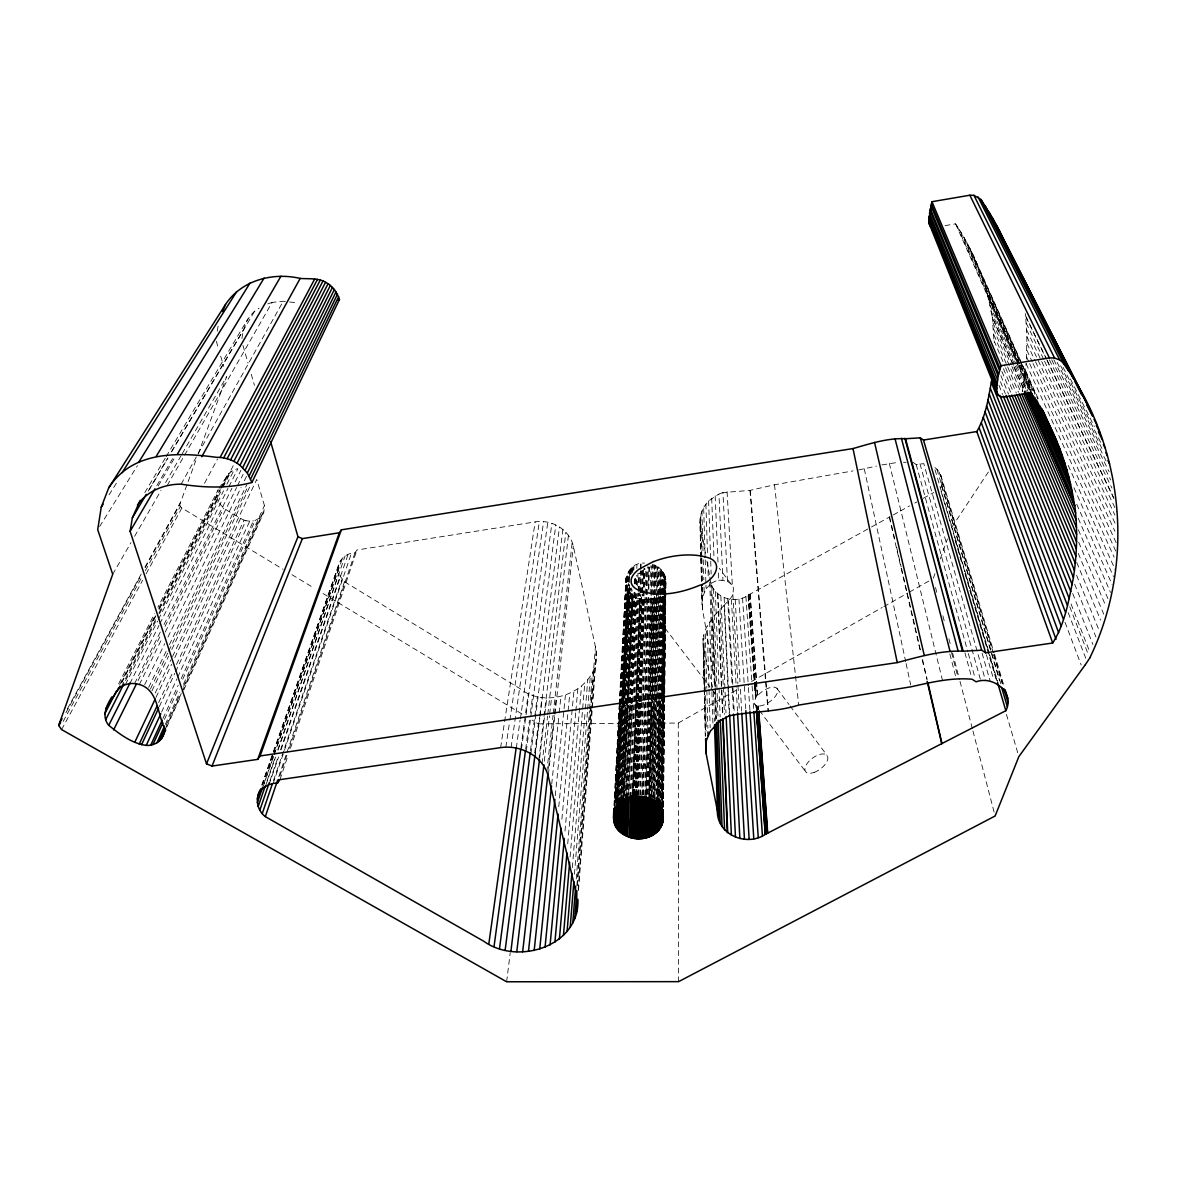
<?xml version="1.0" encoding="UTF-8"?>
<svg xmlns="http://www.w3.org/2000/svg" width="1177" height="1177" viewBox="0 0 1177 1177"><rect width="100%" height="100%" fill="white"/><g stroke="black" fill="none" stroke-linecap="round" stroke-linejoin="round"><path stroke-width="0.75" stroke-dasharray="5 3.75" d="M663.078 805.48L665.579 584.969C667.462 576.789 662.224 568.256 654.692 565.063L654.029 594.267M663.372 807.128L665.77 579.187M663.445 806.892L665.932 580.967M661.136 807.407L663.872 596.062M664.166 574.008L664.005 594.665L664.358 574.42M661.386 807.893L664.181 596.092M661.901 803.42L663.181 699.388M663.21 697.549L664.725 575.273M662.062 807.554L664.887 575.685M662.224 809.879L665.034 576.112M662.813 806.48L665.314 576.995M663.034 806.951L664.255 699.035M664.284 697.196L665.432 596.592M665.446 594.768L665.638 578.304M659.282 802.567L660.768 699.962M660.797 698.123L662.298 595.533M659.694 805.083L661.091 699.565M661.209 698.652L663.004 572.022M660.017 805.539L661.474 700.903M661.577 693.562L662.931 596.283M662.96 594.444L663.254 572.419M660.312 805.995L661.768 699.506M661.665 698.755L663.078 596.239M663.195 594.841L663.504 572.802M660.591 806.451L662.018 699.932M661.945 698.344L663.725 573.199M660.783 804.068L663.843 589.574L665.579 584.969M657.178 802.096L660.959 569.462M657.531 799.021L659.12 699.977M659.149 698.138L660.797 595.415M657.928 804.744L659.473 699.609M659.591 698.447L661.592 570.168M658.326 803.332L659.9 700.683M659.929 698.844L661.503 596.195M661.533 594.356L661.901 570.536M658.649 799.698L660.135 700.712M660.165 698.873L661.724 596.224M659.032 804.2L660.577 699.653M660.591 697.829L662.46 571.272M1026.432 359.103L1026.903 336.696L1025.667 316.363L1046.353 359.073M655.869 802.773L659.944 568.476M656.295 803.141L658.031 700.624M658.002 699.153L659.811 596.253M659.841 594.429L660.282 568.8M656.751 801.714L658.429 700.992M658.458 699.167L660.165 596.607M660.194 594.782L660.621 569.138M653.176 796.755L655.059 701.198M655.103 699.359L657.119 596.445L657.972 595.915M653.632 798.33L655.515 700.948M655.545 699.109L657.531 596.209M654.103 798.035L655.957 700.668M655.972 698.947L657.928 595.945M657.943 594.709L658.458 567.27M654.5 801.684L656.369 701.08M656.398 699.256L658.84 567.564M655.015 799.257L658.708 595.415M651.205 796.255L655.457 597.357L657.119 596.445M651.514 799.786L653.588 701.139M653.632 699.315L656.442 565.946M651.72 795.711L655.883 597.151M652.529 800.375L657.252 566.446M653.117 797.05L657.663 566.711M338.255 569.889C337.299 560.576 345.964 552.778 354.954 552.896L356.94 549.997L535.167 521.911C551.513 519.131 569.55 529.473 573.302 546.084L595.415 646.6C604.801 687.088 550.115 712.526 520.072 688.677L344.493 581.747L340.168 576.274L338.255 569.889L274.094 754.457M649.351 798.742L651.572 701.992M651.617 700.168L653.985 596.092M649.645 795.093L654.118 597.945L655.457 597.357M649.91 798.977L654.456 596.298M654.486 594.473L655.148 565.254M650.454 799.227L652.617 700.609M652.661 698.785L654.898 596.518M654.942 594.694L655.574 565.475M647.512 793.96L649.748 702.654M649.925 695.357L652.293 598.563L654.177 597.916M647.747 794.416L650.013 701.36M650.057 699.521L653.323 564.489M648.071 793.798L650.263 702.507M650.44 695.195L652.764 598.431M648.807 798.492L651.058 701.757M651.102 699.932L654.25 564.842M649.13 795.284L651.278 702.169M651.322 700.344L653.691 598.107M645.276 794.475L650.41 599.034L652.352 598.549M645.938 797.506L648.38 702.64M648.424 700.815L651.896 565.828M646.394 794.254L648.762 701.109M648.807 699.285L651.367 598.828M646.614 794.034L648.968 700.977M649.013 699.153L652.411 564.151M643.539 794.74L648.968 599.27L650.41 599.034M644.79 795.343L650.925 565.578M702.434 608.936L701.801 587.853M641.73 796.623L647.585 596.342M647.644 594.503L648.453 566.946M642.392 794.872L648.086 596.415M648.306 589.059L648.939 567.02M642.995 794.975L648.601 596.504M648.807 589.162L649.424 567.108M700.815 557.265L699.947 522.411L700.712 514.658L701.801 556.441M640.008 794.946L646.041 596.18M646.099 594.341L646.894 568.623M640.612 794.931L646.556 596.224M646.614 594.385L647.438 566.828M637.419 796.373L640.494 702.684M640.553 700.845L644.893 568.579M637.654 794.828L640.641 703.493M640.7 701.654L644.054 599.358C620.411 599.373 620.603 562.017 644.599 563.077M638.243 794.872L641.185 703.537M641.244 701.698L644.054 599.358M638.846 794.902L645.893 568.565M635.58 796.446L638.802 702.757M638.861 700.918L642.524 594.37M642.583 592.531L643.407 568.653M635.918 794.607L639.037 703.287M639.096 701.463L642.598 599.167M636.198 796.417L639.376 702.728M639.435 700.889L643.907 568.623M636.492 794.696L639.567 703.36M639.626 701.536L643.128 599.255M636.816 796.388L639.935 702.698M639.994 700.859L644.408 568.594M705.288 736.478L703.066 638.405L704.317 687.78M633.152 796.741L640.509 594.635M640.582 592.796L641.377 570.742M633.623 794.151L640.671 598.784M634.197 794.269L641.141 598.887M634.418 794.74L641.509 594.488M641.568 592.649L642.348 570.595M634.771 794.401L641.642 599.005M634.977 796.505L642.024 594.414M642.098 592.575L642.863 570.536M631.961 796.961L639.582 592.987M639.641 591.163L640.406 570.948M640.465 569.109L640.671 563.592M632.49 793.842L639.729 598.505M632.549 796.844L640.008 594.723M640.082 592.884L640.891 570.845M640.965 569.006L641.156 563.489M633.049 794.004L640.2 598.652M630.195 797.388L638.125 593.134M638.199 591.31L638.905 573.081M630.769 797.241L638.596 593.002M638.67 591.178L639.361 572.949M627.341 798.344L631.21 705.244M631.284 703.405L635.83 592.163M636.124 584.866L636.507 575.744M636.801 568.432L636.948 564.783M627.9 798.124L631.681 705.082M631.755 703.257L636.213 593.797M636.58 584.675L636.963 575.553M628.606 794.269L632.211 704.891M632.284 703.066L636.536 597.283M629.033 797.726L637.169 593.443M637.448 586.146L637.963 573.376M625.193 799.315L629.401 704.184M629.342 702.566L634.123 591.192M634.432 583.895L634.668 578.407M625.723 799.051L629.754 704.14M629.827 702.316L634.565 590.957M634.874 583.66L635.109 578.187M625.958 796.285L629.842 704.464M629.93 702.625L634.447 596.121M626.252 798.8L630.239 703.905M630.313 702.08L635.006 590.736M635.3 583.439L635.536 577.966M626.929 796.844L630.754 704.994M630.828 703.155L635.256 596.607M623.53 796.52L632.49 594.723M623.663 800.154L627.856 705.17M627.944 703.346L632.946 590.104M633.829 570.006L633.991 566.358M623.987 796.858L628.032 705.111M628.106 703.272L632.873 595.018M624.516 795.358L628.43 705.435M628.753 698.093L633.241 595.312M620.941 800.316L625.355 705.214M625.443 703.39L630.784 588.176M631.549 571.728L631.725 568.064M621.279 801.787L625.752 704.891M625.84 703.066L631.137 587.867M631.902 571.419L632.064 567.77M621.75 796.917L625.958 705.273M626.032 703.434L631.078 593.473M622.221 801.11L631.828 589.103M632.579 572.655L632.829 567.167M622.692 800.772L632.137 590.648M633.035 570.551L633.211 566.887M623.001 798.006L632.123 594.414M618.793 804.038L623.53 705.185M623.619 703.346L629.342 584.351M629.43 582.512L630.048 569.697M619.264 801.802L629.666 583.998M630.195 573.022L630.372 569.359M619.573 803.258L629.739 589.147M630.431 574.508L630.681 569.021M619.999 802.891L630.078 588.838M630.769 574.199L631.034 568.712M620.411 802.493L624.943 705.553M625.031 703.728L630.431 588.5M631.107 573.861L631.358 568.373M620.779 799.801L630.416 592.781M616.822 804.774L621.736 705.538M621.824 703.92L628.371 571.904M617.248 800.993L621.956 705.979M622.044 704.155L627.738 589.044M617.454 803.891L622.236 706.759M622.589 699.432L628.268 583.969M628.356 582.144L628.901 571.154M617.807 803.45L628.547 583.586M628.636 581.762L629.18 570.771M618.19 800.522L622.824 705.42M622.913 703.596L628.43 590.221M618.411 804.45L629.033 584.704M629.401 577.377L629.754 570.051M619.793 705.509L614.688 804.612L619.632 705.994M619.882 703.669L626.017 584.38M614.615 809.011L620.029 706.406M620.117 704.611L626.738 575.126M615.291 802.567L620.22 705.95M620.441 704.64L626.914 574.7M615.733 801.552L620.573 706.082M620.676 704.243L627.282 573.876M615.909 802.258L620.794 705.553M620.882 703.802L627.473 573.479M615.954 806.127L620.985 706.009M621.073 704.184L627.679 573.081M616.748 800.051L621.397 706.921M621.765 699.624L627.326 588.22M613.982 805.48L619.176 705.685M619.205 704.817L625.914 578.157M614.276 805.539L619.382 705.42M619.588 704.64L626.193 576.848M619.735 704.17L626.311 576.406M1022.416 391.22L1026.153 363.31M578.157 889.547L591.648 709.599M592.002 708.068L596.136 650.984M578.481 890.592L596.356 655.383M576.877 885.884L595.415 646.6M577.377 885.384L594.12 668.286M576.244 878.998L589.427 710.746M589.574 708.922L592.443 672.347M574.45 874.187L587.514 711.055M587.661 709.216L590.31 676.216M572.331 867.714L585.219 710.879M585.366 709.054L587.764 679.865M570.109 856.841L584.807 683.248M567.726 843.791L581.497 686.368M564.975 831.124L575.685 712.806M575.847 710.996L577.833 689.148M561.885 819.177L573.876 691.59M558.751 806.731L569.786 693.606M555.264 795.681L565.431 695.239M551.704 784.176L559.016 714.733M559.207 712.909L560.943 696.46M548.482 768.566L554.279 715.557M554.485 713.718L556.28 697.27M548.423 774.334L554.794 715.896M555 714.071L573.302 546.084M546.834 771.759L553.072 715.307M553.278 713.483L572.199 542.332M544.333 761.181L549.497 715.807M549.703 713.983L551.557 697.652M542.097 763.549L547.585 716.087M547.791 714.262L568.432 535.344M538.86 759.886L565.843 532.225M539.713 757.502L546.79 697.608M506.64 981.78L510.215 952.723M534.741 752.927L538.316 723.87L531.96 720.03M535.152 753.368L539.596 717.087M539.816 715.278L542.038 697.122M535.108 756.561L539.772 718.397M539.993 716.587L562.856 529.415M530.444 750.632L537.345 696.24M530.901 753.692L559.472 526.972M526.325 751.279L530.562 718.691M530.798 716.881L555.809 524.942M525.633 749.278L529.429 720.295M530.386 713.056L532.754 694.93M520.97 747.498L528.311 693.209M521.426 749.411L551.881 523.353M996.993 680.777L940.364 488.867C943.939 481.334 941.247 471.653 934.229 467.092L989.254 653.309M516.335 748.072L520.028 720.25M520.396 718.926L547.791 522.235M511.098 747.351L543.597 521.632M505.845 747.174L509.597 721.898M509.876 720.103L539.36 521.514M500.622 747.63L535.167 521.911M702.183 600.241L702.61 587.323M217.215 331.149L218.26 325.293M703.625 635.433L703.478 636.198M241.962 338.535C243.374 326.75 248.156 314.185 259.072 308.227M183.803 689.928L263.81 512.407L264.442 505.58L256.763 479.407L171.739 658.237M158.792 608.244L217.009 494.487L218.201 489.735L157.953 607.17M145.33 567.535L179.743 504.624L195.72 460.737M700.83 514.334L703.669 507.331L705.155 558.045M702.963 596.048L706.068 588.824L705.965 585.204M279.876 776.084L286.864 755.325M289.189 748.41L354.954 552.896M279.949 779.645L288.115 755.281M290.439 748.322L356.94 549.997M278.817 776.599L286.438 753.986M287.026 752.25L344.493 581.747M273.182 783.47L351.408 553.293M273.476 780.601L342.066 579.172M269.93 780.748L278.272 756.487M280.641 749.558L340.168 576.274M269.092 784.647L278.596 756.929M280.965 749.999L348.098 554.323M267.12 780.616L275.492 756.414M277.89 749.499L338.888 573.14M266.002 784.779L275.58 757.032M277.978 750.102L345.082 555.927M263.898 783.794L273.491 756.193M262.898 787.236L342.522 558.045M261.78 784.941L339.079 563.503M262.147 785.103L338.329 566.637M262.265 785.03L340.506 560.59M933.317 578.275L934.965 573.67M940.232 559.016L947.441 538.948M198.251 453.866L226.69 376.596L182.008 454.087M165.001 729.578L181.302 693.503M182.052 691.841L264.56 509.082M166.796 727.003L181.067 695.342M165.295 724.385L179.86 692.15M183.465 684.293L264.442 505.58M166.251 724.9L180.596 693.179M183.612 686.5L259.852 517.909L263.81 512.407M164.442 719.397L178.933 687.618M182.744 679.261L255.203 520.396L259.852 517.909M162.97 718.456L178.183 685.249M181.214 678.599L253.423 520.867L255.203 520.396M161.558 712.159L176.888 678.952M177.653 677.29L249.73 521.176L253.423 520.867M159.322 706.583L174.799 673.376M175.564 671.729L245.949 520.675L249.73 521.176M158.645 702.61L173.402 671.096M176.506 664.461L244.095 520.116L245.949 520.675M155.982 697.402L171.651 664.269M174.784 657.634L240.594 518.454C231.678 512.26 216.7 507.773 217.009 494.487M155.202 693.003L170.945 659.885M151.98 690.811L168.605 656.133M171.768 649.527L250.142 486.042M150.435 689.045L167.899 652.764M168.694 651.116L248.112 486.189M148.685 687.442L166.222 651.205M169.414 644.613L246.729 484.821M144.653 684.734L164.751 643.642M167.958 637.066L241.079 487.455M244.301 480.878L246.714 475.949M727.827 684.999L724.135 605.272L728.489 600.682A38.4 17.67 -15 0 0 732.874 594.429L733.506 588.22A34.81 16.272 -3.1 0 0 732.374 585.925L719.279 568.256M139.342 684.514L162.043 638.537M165.28 631.975L236.621 487.499M237.43 485.851L243.095 474.36M138.092 680.615L160.94 634.609M165.03 626.385L223.777 508.096M134.59 683.557L160.763 631.063M164.03 624.501L231.913 488.337M235.194 481.776L240.917 470.285M129.838 683.587L158.998 625.414M159.822 623.781L228.014 488.381M228.838 486.734L237.916 468.696L234.326 469.564L228.559 473.566L219.143 488.249M732.859 594.429L737.876 683.808M125.395 684.602L157.586 621.059M158.409 619.44L223.601 490.735M226.896 484.218L234.326 469.564M121.511 686.544L155.57 619.661M158.895 613.143L222.012 489.161M222.85 487.528L231.148 471.227M125.571 680.6L156.247 620.235M159.572 613.703L217.613 499.489M119.701 684.617L155.467 614.747M121.319 682.748L155.614 615.674M158.954 609.127L220.011 489.691M220.835 488.043L227.529 474.964M121.702 682.763L155.938 615.762M159.278 609.215L220.217 489.912M221.041 488.278L228.559 473.566M222.983 485.763L233.767 464.65M118.612 683.822L154.599 613.688M204.548 483.32L217.51 458.971M663.843 589.574L662.622 591.501M61.601 729.593L142.638 580.261M146.125 573.832L181.861 508.008L283.024 569.285M63.161 721.427L141.858 577.083M145.359 570.668L180.331 506.522L179.743 504.624M67.324 708.981L141.417 573.685M144.948 567.24L180.228 502.814M65.912 712.718L140.916 575.612M181.126 484.159L283.216 301.238L285.364 301.474M167.178 485.527L272.093 302.415L283.216 301.238M112.712 574.273L130.956 542.641M134.605 536.315L161.043 490.456M165.604 482.555L181.096 455.676M158.248 485.924L175.785 455.837M156.835 485.615L174.328 455.676M724.105 605.361L722.987 606.552A39.738 16.758 -31.6 0 1 720 609.495L719.574 609.98A39.68 15.419 -40.1 0 1 716.146 613.629L707.377 625.649M148.125 491.162L167.605 458.177M171.312 451.894L243.654 329.398M149.361 489.544L168.002 457.956M171.739 451.63L254.718 311.052M144.815 492.604L165.516 457.721M166.134 456.661L247.964 318.746M99.648 526.546L137.385 465.695M109.034 494.87L116.817 482.526M951.81 527.252L989.004 471.021M703.861 507.037L708.598 500.931L718.529 494.237M706.288 588.544L711.202 583.395M748.204 595.179L754.589 683.925M711.482 583.174L714.91 581.364A39.68 15.419 -40.1 0 1 718.308 580.452L718.456 580.423M748.528 595.003L869.906 527.87M871.524 526.972L890.092 516.703M538.316 723.87L678.276 723.046L738.818 688.736M751.559 681.512L882.206 607.494M883.809 606.596L907.702 593.046M909.291 592.149L930.007 580.408M923.298 498.327L933.788 492.516M900.39 511.009L909.6 505.919M914.72 503.079L916.765 501.946M893.314 514.923L900.287 511.053M709.908 577.127C709.908 595.93 733.565 605.861 748.101 595.238L754.486 684.102M748.631 594.944L756.134 697.623M748.999 594.753L755.472 684.425M722.943 492.575L718.926 494.016L722.972 580.393L727.518 581.791L722.943 492.575L749.97 490.397L774.51 484.777L853.031 470.903M267.767 303.901L272.093 302.415M858.666 469.917L876.541 466.107M881.897 464.915L898.948 462.208M913.028 462.37L916.206 464.532L923.783 463.635L985.576 680.792M945.057 225.631L955.562 223.836C974.247 251.731 986.826 283.701 992.034 316.878L1013.22 365.356M648.968 599.27L644.54 599.402M906.172 462.326L903.436 462.296M721.795 580.335L722.531 580.379M289.66 301.959L298.267 302.93M240.594 518.454L244.095 520.116M291.955 574.7L314.215 588.176M323.072 593.532L523.485 714.895M180.331 506.522L181.67 507.831M638.596 593.576L709.952 687M711.07 688.471L714.498 692.973M754.987 704.626L758.282 709.01M759.386 710.467L805.657 771.671M776.997 688.457L788.973 704.479M790.061 705.935L827.078 755.443M714.395 692.812L714.13 692.267A43.049 2.942 81.4 0 1 713.836 691.487M1070.393 378.935L1094.316 426.545M1063.111 367.342L1097.582 436.196M1098.406 437.844L1100.878 442.758M1060.624 365.65L1103.07 450.791M1057.152 362.384L1106.66 462.149M1053.842 359.75L1109.146 471.8M1051.694 359.779L1110.647 479.922M1049.398 359.853L1111.927 488.058M1025.505 315.642L1046.176 358.323M1046.971 359.956L1113.766 497.842M1047.147 360.721L1113.957 498.71M1026.256 323.131L1043.749 359.544M1044.543 361.192L1116.899 511.789M1026.668 329.928L1114.884 515.011M1026.903 336.696L1115.031 523.177M1026.977 343.478L1034.76 360.088M1035.539 361.751L1114.943 531.268M1026.874 350.246L1032.258 361.854M1033.023 363.516L1116.958 544.392M1026.579 356.999L1028.875 362.016M1029.64 363.678L1116.414 552.484M1026.123 363.722L1114.148 557.221M1025.491 370.446L1038.232 398.753M1068.216 465.371L1115.443 570.286M972.276 253.173L1037.746 399.018M969.539 247.67L1021.607 363.781M1022.195 364.929L1035.745 395.075M966.67 242.197L1034.774 394.31M963.654 236.812L1020.4 363.59M1020.842 364.826L1032.347 390.293M960.491 231.472L1019.488 363.649M1020.224 365.326L1031.435 390.426M985.399 287.379L1031.037 389.646M1024.681 377.126L1030.64 390.543M1073.939 487.764L1113.486 576.598M987.032 293.25L1018.282 363.487M1019.032 365.15L1030.184 390.249M957.181 226.234L1018.399 363.84M1019.135 365.517L1031.081 392.368M955.562 223.836L1030.581 392.809M988.518 299.105L1028.448 389.204M989.842 305.02L1015.795 363.811M1016.545 365.488L1027.653 390.676M1023.71 383.776L1027.389 392.147M1076.749 504.242L1112.103 584.557M991.034 310.934L1014.589 364.561M1015.324 366.224L1026.373 391.367M1013.441 365.297L992.24 316.819L994.124 342.698M1014.177 366.959L1025.138 392.029M1013.956 367.033L1024.917 392.103M1078.264 518.366L1110.499 592.443M992.932 322.822L1011.22 364.87M1011.955 366.562L1022.931 391.794M993.491 328.795L1020.312 390.896M1078.338 529.738L1107.954 598.637M993.874 334.812L1006.909 365.223M1007.644 366.915L1018.517 392.25M994.094 340.815L1004.864 366.091M1005.585 367.783L1016.339 393.059M1078.676 542.185L1105.968 606.435M1003.407 368.666L1013.353 392.206M1001.892 371.417L1011.117 393.398M1078.279 553.425L1103.746 614.173M1000.877 375.654L1008.586 394.221M1076.734 562.444L1100.613 620.147M1000.45 381.731L1005.349 393.618M998.964 385.217L1002.598 394.413M1076.602 575.273L1098.729 629.46M1074.66 584.175L1095.919 636.963M1072.688 593.488L1092.918 644.437M1071.041 603.978L1089.74 651.793M1069.746 606.773L1088.372 654.706M1068.23 612.746L1085.93 658.723M1065.023 622.28L1081.192 665.049M940.806 475.199L994.021 652.764M994.55 654.191L1004.055 686.206M939.187 472.109L993.167 652.396M993.697 654.147L1002.598 683.896M941.997 482.011L991.77 648.35M993.859 655.354L1002.245 683.366M936.98 469.358L1001.995 687.633M941.526 485.498L999.523 680.394M989.783 655.074L997.566 681.424M955.077 540.125L961.3 561.238M964.934 573.567L996.566 680.924M1006.423 714.365L1018.355 754.84M216.347 341.315L218.304 347.98M220.702 356.19L223.704 366.415M986.429 654.765L993.609 679.32M982.074 653.176L990.24 681.439M242.962 345.464L248.038 363.105M251.245 374.257L254.438 385.35M919.973 463.767L980.809 680.939M916.206 464.532L967.818 651.793M968.303 653.559L974.63 676.525M712.526 687.177L705.45 656.325A199.796 13.006 81.1 0 1 703.419 646.497L704.479 688.251M964.934 652.794L971.672 677.481M935.509 587.47L936.892 592.781M942.895 615.806L944.292 621.132M948.912 638.846L950.751 645.923M952.605 653.014L959.535 679.585M960.005 681.365L972.482 729.196M972.938 730.961L995.124 815.999M951.502 652.426L957.96 677.305M949.854 653.941L956.268 678.82M889.297 463.297L942.439 680.247M889.621 516.968L894.564 538.375M896.624 547.305L901.155 566.931M901.567 568.712L906.923 591.913M907.335 593.694L920.944 652.573M922.591 659.708L927.123 679.335M889.297 517.144L920.723 652.676M922.209 659.9L926.902 679.453M864.301 468.917L905.716 661.768M906.099 663.563L910.704 684.985M699.947 522.411L705.597 554.087M706.891 561.046L709.554 575.244M1025.211 313.538L1025.447 315.23M712.688 670.316L712.688 670.316A62.278 4.355 81.4 0 0 711.923 665.137L710.202 654.132A184.701 13.727 81.5 0 0 702.478 609.495M714.159 681.38L714.189 681.557A26.144 1.795 81.4 0 1 714.307 682.572A19.259 2.119 77.3 0 1 715.072 687.103M703.375 646.129L702.934 642.465M774.51 484.777L798.712 705.082M750.308 490.323L768.463 711.526M749.97 490.397L768.051 711.599M750.161 594.105L757.62 695.681M758.385 706.023L758.65 709.657M749.97 594.208L757.429 695.916M758.165 706.023L758.429 709.657M755.752 686.073L756.399 697.24M757.017 705.847L757.444 709.54M756.723 705.759L756.988 709.422M748.44 595.047L755.825 698.093M756.37 705.641L756.855 709.378M754.722 685.735L755.634 698.417M756.134 705.538L756.399 709.157M754.648 685.853L755.516 698.623A13.653 6.356 -34.8 0 0 755.972 705.45L756.311 709.113M745.909 596.43L751.971 684.131M752.088 685.956L753.736 709.716M742.54 597.975L748.307 685.764M748.425 687.589L749.984 711.364M738.95 599.005L745.747 708.819M735.198 599.505L739.98 681.88M740.407 689.207L741.687 711.173M727.092 491.662L732.388 585.925M737.979 685.632L739.406 711.158M731.417 599.431L736.199 687.294M736.287 689.133L737.493 711.085M728.489 600.682L734.139 710.393M727.71 598.813L733.462 712.247M724.149 597.695L728.46 689.089M728.548 690.914L729.593 712.85M727.96 686.75L729.181 713.953M720.854 596.033L725.988 712.879M715.16 495.9L718.058 563.842M718.456 573.022L718.764 580.364M720 609.495L723.237 685.382M723.311 687.191L724.473 714.307M717.896 593.944L722.884 715.175M717.587 593.635L722.546 714.851M711.688 498.224L713.998 557.869M715.351 591.428L718.956 686.191M719.029 688.001L720.147 717.028M713.291 588.559L718.073 718.485M711.791 585.44L716.499 718.794M708.598 500.931L710.643 559.413M710.717 561.252L711.158 574.038M712.688 617.734L716.278 720.162M710.834 582.129L714.307 682.572M715.616 720.515L714.674 693.165A19.391 2.133 77.3 0 0 715.454 693.047M709.731 582.203L712.791 671.199A43.74 3.031 81.4 0 1 713.63 677.172M713.394 691.767L714.468 721.442M705.891 503.991L707.524 554.838M707.76 562.106L708.216 576.642M709.672 621.868L712.924 723.767M705.214 559.855L705.906 583.395M708.981 687.736L707.156 626.002L705.185 630.166L706.788 688.295M709.025 689.56L710.158 727.695M701.919 510.921L703.066 552.587M703.257 559.84L703.802 579.761M704.008 587.014L704.155 592.443M706.833 690.119L707.877 728.269M701.86 558.251L702.566 585.499M703.831 634.285L706.332 730.829M700.374 526.296L701.154 556.986M701.198 558.795L701.889 585.866M701.933 587.676L702.478 609.333M704.523 690.06L705.67 735.448M700.05 518.527L701.021 556.839M701.065 558.663L701.757 586.028M704.361 689.604L705.509 735.316M700.845 558.354L702.007 604.963M678.276 723.046L678.599 981.647M718.764 580.246A39.738 16.758 -31.6 0 1 721.781 580.217M727.504 581.512A38.4 17.67 -15 0 1 732.374 585.631M715.513 692.517A13.786 1.515 77.3 0 1 715.469 692.841M758.459 694.768A13.668 6.326 -35.4 0 1 774.304 687.177A13.668 6.326 -35.4 0 1 775.01 696.784A13.668 6.326 -35.4 0 1 759.297 706.009M814.219 772.362A13.433 6.694 -36.8 0 0 827.24 755.663A13.433 6.694 -36.8 0 0 807.716 762.755A13.433 6.694 -36.8 0 0 814.219 772.362"/><path stroke-width="1.5" d="M577.907 899.257C579.952 946.117 518.012 965.905 483.835 941.291L265.325 816.617C257.16 810.482 255.115 798.977 259.97 790.135M140.21 500.357L132.354 517.865L130.117 531.327L206.519 763.844L212.022 766.065L257.719 759.371L260.102 755.958L897.242 662.607C918.619 656.928 941.07 650.248 963.139 651.205L981.677 650.204L985.649 652.823L1052.709 642.995C1065.038 623.81 1068.893 599.784 1073.424 577.539C1077.102 553.793 1077.632 529.562 1074.866 505.698L1025.138 392.029M661.489 808.172L661.239 826.489L662.886 822.017L663.004 810.997M662.886 822.017L663.181 809.791M662.989 821.517L663.328 815.793M625.884 798.124L624.325 834.846C636.066 842.041 653.926 839.378 661.018 826.916L661.253 808.628M661.739 825.489L661.96 807.216M662.121 824.518L662.298 809.908M662.622 823.032L662.725 809.585M663.284 819.457L662.989 810.6M658.885 830.05L659.252 804.391M659.223 829.623L659.591 803.979M659.885 828.74L660.179 806.775M660.194 828.299L660.488 806.333M660.474 827.843L661.003 807.26M656.589 832.419L657.09 801.228M657.001 832.036L657.472 802.685M657.399 831.639L657.84 804.141M657.781 831.256L658.193 803.744M658.178 830.859L658.561 805.186M655.28 833.478L655.854 800.434M655.721 833.125L656.251 801.934M928.991 222.88L928.903 219.408M652.426 835.361L653.103 800.434M652.926 835.082L653.588 800.169M653.47 834.743L654.044 801.714M654.383 834.155L654.986 801.096M650.351 836.406L651.161 798.08M650.881 836.156L651.646 799.389M651.926 835.641L652.661 798.889M648.689 837.068L649.572 798.742M649.248 836.862L650.101 798.536M646.438 837.789L647.424 797.623M647.026 837.627L647.983 797.462M648.159 837.274L649.086 797.109M644.113 838.318L645.217 796.314M645.276 838.083L646.35 796.079M642.318 838.583L643.481 796.564M643.495 838.421L644.628 796.402M640.656 838.73L641.73 796.726C619.279 790.238 601.594 823.297 624.266 834.817M641.715 838.657L642.907 796.638M638.743 838.789L639.964 796.77M639.288 838.789L640.553 796.77M636.227 838.671L637.596 796.652M636.831 838.715L638.184 796.697M637.463 838.745L638.787 796.726M705.597 738.979L706.126 753.604L717.352 810.467C716.646 834.743 746.777 847.205 765.491 834.258M634.418 838.451L635.86 796.432M635.094 838.539L636.433 796.52M632.049 837.98L633.564 795.99M632.623 838.098L634.123 796.108M633.241 838.245L634.712 796.24M996.831 391.544L996.787 387.307M630.298 837.494L631.872 795.505M630.872 837.656L632.432 795.667M631.446 837.818L632.991 795.829M629.136 837.112L630.681 796.961M625.84 835.685L627.429 797.109M626.988 836.244L628.459 797.918M627.473 836.464L629.004 798.153M623.81 834.552L625.384 797.829M625.325 835.42L626.929 796.844M931.963 201.708L928.903 219.216L996.787 387.086L998.199 375.934L1001.038 365.709L931.963 201.708L969.863 195.22L973.938 195.338L981 199.457L1063.993 364.237C1124.726 448.363 1135.158 564.342 1089.873 657.766M621.897 833.213L623.442 798.359M622.368 833.551L623.913 798.697M622.824 833.904L624.354 799.036M620.147 831.742L621.574 800.581M621 832.492L622.486 799.492M621.441 832.86L622.913 799.845M617.837 829.285L619.146 801.831M618.19 829.711L619.499 802.243M618.94 830.535L620.308 801.228M619.337 830.947L620.691 801.625M615.748 826.092L616.733 805.995M615.983 826.578L616.983 806.466M616.557 827.505L617.719 803.729M616.866 827.946L618.013 804.171M617.498 828.843L618.822 801.405M613.85 821.134L614.497 808.29M614.114 822.134L614.762 809.29M614.423 823.164L615.247 806.745M614.806 824.15L615.63 807.731M615.012 824.65L615.939 806.392M615.468 825.621L616.483 805.539M613.423 818.015L613.879 808.349M613.644 820.104L614.217 808.702M577.216 908.409L576.318 893.196L548.232 776.158C542.965 755.928 520.44 744.6 500.622 747.63L279.949 779.645L277.551 783.014C269.489 783.117 261.088 787.487 258.16 795.328M576.333 913.381L577.318 900.552M574.847 918.222L576.951 890.857M572.802 922.886L575.671 886.31M570.198 927.344L573.861 881.514M567.079 931.537L571.875 873.172M563.459 935.421L569.653 862.329M559.399 938.981L566.931 852.942M554.911 942.159L564.313 838.407M550.071 944.954L561.032 828.299M545.054 947.235L558.045 814.028M539.713 949.089L554.882 799.345M534.181 950.472L551.513 786.001M528.473 951.369L547.879 774.054M522.662 951.781L543.921 764.815M516.791 951.707L539.507 759.312M510.936 951.119L534.932 755.178M505.168 950.074L530.224 752.441M499.504 948.544L525.398 751.088M494.031 946.543L520.72 749.308M488.793 944.131L516.217 747.557M339.594 532.401L341.345 529.827L853.016 448.555C869.98 443.744 887.899 437.8 905.496 438.741L920.267 437.844L923.474 440.036L976.807 431.562C986.149 415.79 988.724 396.443 991.976 378.479M108.696 487.896C132.56 450.673 178.065 452.203 216.583 457.323C222.571 457.235 228.544 458.662 233.87 461.369L325.573 282.215C317.864 277.772 308.654 279.096 300.179 278.419C272.873 272.049 241.417 280.17 225.498 304.519L108.696 487.896L101.237 507.199L97.706 529.665L112.712 574.273L59.38 723.487L58.85 725.62L61.366 729.372M766.624 833.669L1005.835 710.702C1015.339 692.753 993.064 675.304 976.101 681.821L972.143 679.247C951.443 677.363 931.169 682.336 911.086 686.779L798.712 705.082C776.055 712.144 752.191 711.32 729.313 715.719M705.744 744.467L706.568 739.936M106.062 708.289L117.141 690.928C121.908 683.866 131.559 682.13 139.342 684.514C157.88 689.604 157.365 712.806 164 727.136C166.398 737.626 156.173 746.277 146.228 745.379C132.015 743.584 119.539 734.036 108.74 725.326C101.237 716.513 106.519 705.185 111.918 696.872M277.551 783.014L278.714 779.557M265.325 816.617L277.64 780.086M262.25 813.601L272.299 784.073M259.823 810.217L269.342 782.484M706.7 739.539L710.261 731.329M258.16 806.554L265.325 785.809M257.307 802.758L262.706 787.236M257.307 798.962L260.338 790.297M259.852 791.93L261.059 788.487M257.719 759.371L339.359 532.754L302.371 538.625L297.972 536.741L270.578 441.493M260.102 755.958L341.345 529.827M222.688 311.567L223.086 310.566M223.483 309.551L225.498 304.519M212.022 766.065L302.371 538.625M206.519 763.844L297.972 536.741M160.219 740.201L165.486 728.534M161.529 738.656L165.692 730.123M156.968 742.761L164.53 726.062M158.689 741.584L163.986 729.902M152.995 744.482L162.912 722.737M150.818 745.026L162.22 720.118M146.228 745.379L160.793 713.821M141.534 744.761L158.557 708.245M139.224 744.099L157.085 705.935M134.825 742.143L155.187 699.064M250.627 479.054L338.579 296.825L334.386 289.498L330.354 285.423L239.99 465.268L247.317 473.022L251.79 482.232M249.156 475.949L337.461 294.25M247.317 473.022L336.048 291.822M245.154 470.212L334.386 289.498M113.61 729.902L136.458 683.896M242.712 467.637L332.473 287.379M108.74 725.326L130.161 682.748M239.622 465.018L237.048 463.179L328.059 283.701L325.882 282.392M105.665 719.765L123.909 683.866M104.724 713.88L116.376 691.12M117.141 690.928L118.803 687.662M118.362 689.295L120.039 686.029M230.589 459.869L322.984 280.979M227.146 458.721L320.291 280.023M223.659 457.897L317.525 279.346M220.114 457.441L314.715 278.978M59.38 723.487L62.028 718.647M58.85 725.62L60.616 722.398M201.797 456.705L300.179 278.419M177.492 453.984L280.935 276.242M130.117 531.327L154.981 488.779M132.354 517.865L146.257 494.311M156.379 456.087L264.119 278.022M1089.711 658.12L1085.371 664.637M138.915 461.914L250.127 282.892M122.158 472.61L236.548 291.808M101.237 507.199L103.179 504.109M710.511 730.976L720.28 720.648L729.269 715.763M1085.209 664.858L1018.87 756.605L995.124 815.999L678.599 981.647L506.64 981.78L61.601 729.593M137.4 505.095C147.184 490.956 164.28 484.041 181.126 484.159C204.71 487.867 228.588 488.543 251.878 482.57L339.447 299.458L338.579 296.825M757.414 711.335L765.815 834.081L756.752 711.07M765.344 834.331L756.531 710.967M653.603 561.458L638.89 569.3A38.238 17.317 -11.1 0 0 632.226 576.598A36.737 16.625 -11.2 0 0 631.152 579.775L631.21 582.644A37.487 16.978 -11.1 0 0 636.742 589.309C656.678 598.093 680.115 593.443 699.535 585.337C714.262 581.482 726.65 560.752 704.582 556.795M337.725 300.047L339.506 299.738M1001.038 365.709L1049.398 357.882L1054.592 358.058L1059.727 359.985L1063.478 363.119M1003.804 397.105L1030.581 392.809C1053.459 426.53 1068.804 465.401 1074.616 505.772L1024.917 392.103M1003.407 397.061L1000.45 396.781L998.214 395.104M641.73 796.623C651.337 797.785 660.841 804.465 662.945 814.263M234.252 461.59L237.048 463.179M328.059 283.701L330.09 285.217M930.124 225.793L931.566 226.896M992.623 218.142L981.059 199.575M1086.003 401.092L992.667 218.231L1093.256 416.452M996.08 224.336L1089.74 408.728M989.092 212.169L1073.468 378.685M1075.028 381.76L1081.648 394.825M1086.621 404.623L1092.403 416.055M1094.066 419.321L1096.537 424.22M1096.302 425.53L1099.598 432.062M985.34 206.24L1068.834 371.417M1098.347 431.797L1102.452 439.933M1103.393 444.597L1105.041 447.893M977.999 196.912L1059.727 359.985M1105.792 452.601L1107.439 455.882M1107.969 460.619L1109.602 463.885M973.938 195.338L1054.592 358.058M999.317 230.515L1006.821 246.699M969.863 195.22L1049.398 357.882M1063.552 363.252L1063.993 364.237M1042.969 410.655L1057.167 442.228M1041.763 408.478L1059.918 449.128M1040.012 405.991L1062.463 456.073M1036.819 400.298L1064.788 463.076M1034.421 397.12L1036.657 402.137M1034.774 398.032L1066.936 470.109M1030.934 391.912L1068.863 477.2M1031.081 392.368L1032.582 395.722M1029.919 392.544L1070.599 484.306M1028.404 392.353L1072.144 491.442M1027.109 393.044L1073.483 498.592M1023.652 393.471L1075.601 512.922M1021.768 394.251L1076.161 520.131M1019.238 393.927L1076.484 527.37M1006.982 247.096L1007.836 249.083M1017.06 394.736L1076.631 534.593M1014.765 395.56L1076.572 541.803M1011.823 395.089L1076.337 548.997M931.257 204.048L1000.097 368.548M930.86 205.548L999.538 370.387M1009.277 395.899L1075.881 556.177M930.168 208.564L998.596 374.08M929.859 210.08L998.199 375.934M1006.041 395.31L1075.248 563.327M929.389 213.14L997.537 379.656M1003.29 396.105L1074.424 570.462M929.065 216.185L997.051 383.378M928.962 217.701L996.904 385.232M999.817 395.354L1073.424 577.539M928.874 220.761L996.728 388.954M929.006 223.159L997.905 394.869L996.978 392.25M991.387 382.54L1072.188 584.601M1008.159 249.877L1008.645 251.098M1009.277 252.702L1009.586 253.511M990.401 388.41L1070.805 591.619M989.268 394.251L1069.231 598.607M987.959 400.048L1067.465 605.522M986.532 405.83L1065.523 612.393M984.958 411.553L1063.405 619.22M983.236 417.247L1061.11 625.987M981.368 422.881L1058.638 632.682M979.382 428.457L1056.004 639.317M976.807 431.562L1052.709 642.995M929.109 223.453L929.874 225.601M1005.114 689.722L1007.762 698.52M1003.819 688.619L1008.012 702.625M1001.612 687.412L1007.35 706.73M997.522 682.542L1005.835 710.702M923.474 440.036L985.649 652.823M920.267 437.844L981.677 650.204M905.496 438.741L963.139 651.205M904.863 438.33L962.359 650.719M901.405 438.3L958.004 650.66M895.064 438.933L950.06 651.381M874.54 442.434L924.283 655.457M927.947 682.895L941.968 743.57M927.152 681.321L941.718 743.687M853.016 448.555L897.242 662.607M758.782 711.467L767.713 833.11M758.562 711.467L767.492 833.228M757.12 711.261L765.947 834.022M756.384 710.908L765.256 834.375M753.854 711.541L762.431 835.788M749.984 711.364L758.253 837.568M745.85 710.643L753.78 838.76M741.79 712.997L749.146 839.319M737.582 712.924L744.452 839.216M733.551 714.086L739.862 838.48M729.681 714.674L735.463 837.141M726.15 716.543L731.373 835.214M723.046 718.853L727.724 832.742M722.693 718.529L727.342 832.389M720.324 719.78L724.576 829.814M718.132 720.309L722.031 826.46M716.631 722.443L720.177 822.811M715.734 724.164L719 818.942M714.483 724.649L717.47 811.188M707.98 731.903L708.083 735.537M705.759 739.068L706.126 753.604M653.765 561.576A46.3 21.039 -11 0 1 704.626 556.765"/></g></svg>
